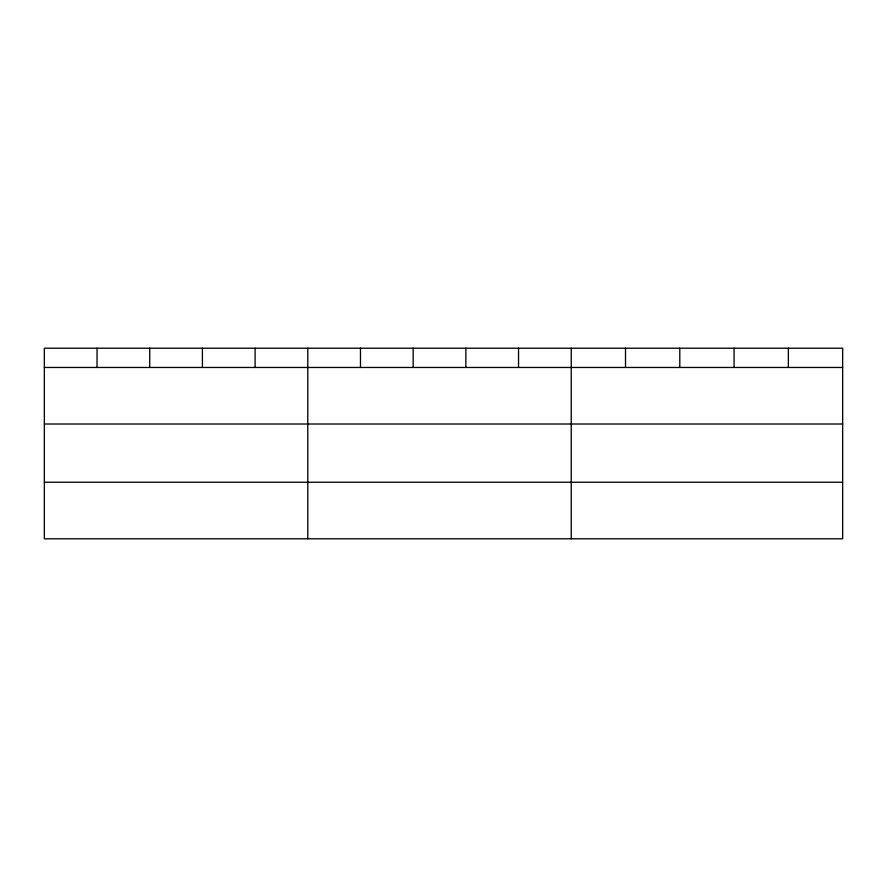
<?xml version="1.0" encoding="UTF-8"?>
<svg xmlns="http://www.w3.org/2000/svg" width="887" height="887" viewBox="0 0 887 887"><rect width="100%" height="100%" fill="white"/><g stroke="black" fill="none" stroke-linecap="round" stroke-linejoin="round"><path stroke-width="1.33" d="M842.65 424.008L842.65 348.214L44.35 348.214L44.35 538.786L842.65 538.786L842.65 424.008L44.35 424.008M44.35 367.473L842.65 367.473M44.35 482.251L842.65 482.251M788.366 348.214L788.366 367.473M734.081 348.214L734.081 367.473M679.797 348.214L679.797 367.473M625.512 348.214L625.512 367.473M571.228 348.214L571.228 538.786M518.54 348.214L518.54 367.473M465.852 348.214L465.852 367.473M413.165 348.214L413.165 367.473M360.477 348.214L360.477 367.473M307.789 348.214L307.789 538.786M255.101 348.214L255.101 367.473M202.413 348.214L202.413 367.473M149.726 348.214L149.726 367.473M97.038 348.214L97.038 367.473"/></g></svg>
